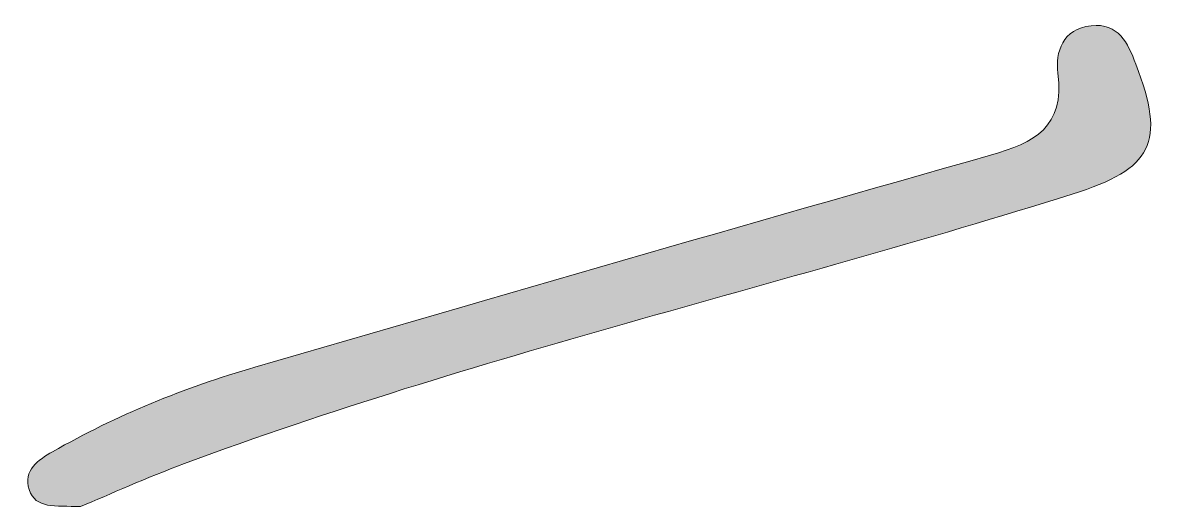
# Model space of a CAD drawing. Header units: millimetres. Extents: x -443 to 1612, y -2099 to -381.
# Drawn here: x 1247.8 to 1381.5, y -1708.4 to -1651.5 of the extents above; entities that cross this region are included whole.
import ezdxf

# ---------------------------------------------------------------- set-up
doc = ezdxf.new("R2010")
doc.units = ezdxf.units.MM
doc.header["$MEASUREMENT"] = 0
doc.layers.add('Layer 1', color=7, linetype='Continuous', lineweight=0)

msp = doc.modelspace()

# ---------------------------------------------------------------- hatches: boundary and pattern name
at = {"layer": 'Layer 1', "true_color": 0x000000, "transparency": 33554687}
h = msp.add_hatch(color=18, dxfattribs=at)
h.dxf.hatch_style = 2
edge = h.paths.add_edge_path()
edge.add_spline(control_points=[(1254.55, -1708.11), (1251.53, -1708), (1249.28, -1708.41), (1248.54, -1706.13), (1247.8, -1703.88), (1249.62, -1702.65), (1251.28, -1701.7), (1258.76, -1697.43), (1266.69, -1694.2), (1274.95, -1691.8), (1303.61, -1683.48), (1332.26, -1675.14), (1360.97, -1667.02), (1366.16, -1665.56), (1369.67, -1663.72), (1368.87, -1657.44), (1368.55, -1654.96), (1369.41, -1652.22), (1372.75, -1651.87), (1376, -1651.54), (1377.03, -1653.89), (1377.98, -1656.37), (1381.53, -1665.56), (1379.95, -1668.62), (1370.54, -1671.57), (1336.04, -1682.42), (1300.69, -1690.47), (1266.72, -1703.08), (1262.28, -1704.73), (1257.96, -1706.69), (1254.55, -1708.11)], knot_values=[0, 0, 0, 0, 1, 1, 1, 2, 2, 2, 3, 3, 3, 4, 4, 4, 5, 5, 5, 6, 6, 6, 7, 7, 7, 8, 8, 8, 9, 9, 9, 10, 10, 10, 10], degree=3, periodic=0)

# ---------------------------------------------------------------- linework, layer by layer
at = {"layer": 'Layer 1'}
msp.add_open_spline([(1254.55, -1708.11), (1251.53, -1708), (1249.28, -1708.41), (1248.54, -1706.13), (1247.8, -1703.88), (1249.62, -1702.65), (1251.28, -1701.7), (1258.76, -1697.43), (1266.69, -1694.2), (1274.95, -1691.8), (1303.61, -1683.48), (1332.26, -1675.14), (1360.97, -1667.02), (1366.16, -1665.56), (1369.67, -1663.72), (1368.87, -1657.44), (1368.55, -1654.96), (1369.41, -1652.22), (1372.75, -1651.87), (1376, -1651.54), (1377.03, -1653.89), (1377.98, -1656.37), (1381.53, -1665.56), (1379.95, -1668.62), (1370.54, -1671.57), (1336.04, -1682.42), (1300.69, -1690.47), (1266.72, -1703.08), (1262.28, -1704.73), (1257.96, -1706.69), (1254.55, -1708.11)], degree=3, knots=[0, 0, 0, 0, 1, 1, 1, 2, 2, 2, 3, 3, 3, 4, 4, 4, 5, 5, 5, 6, 6, 6, 7, 7, 7, 8, 8, 8, 9, 9, 9, 10, 10, 10, 10], dxfattribs=at)

doc.saveas('drawing.dxf')
